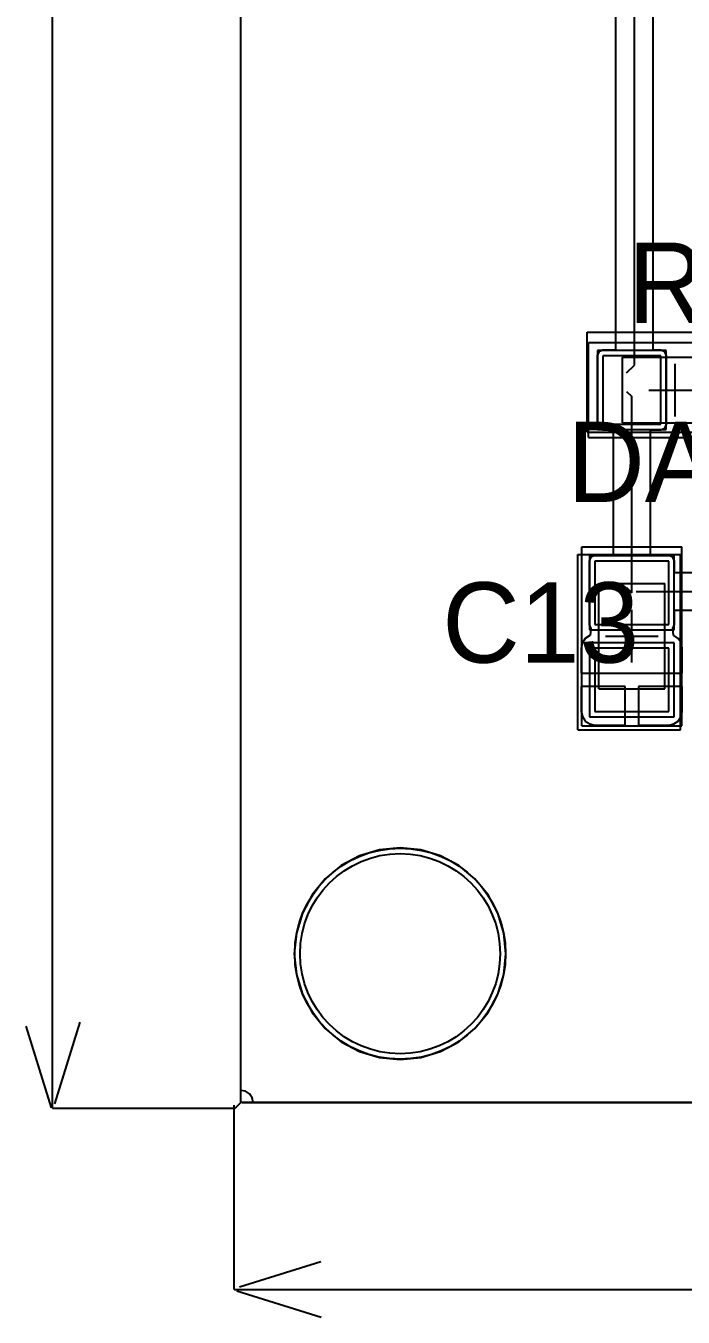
# Model space of a CAD drawing. Header units: millimetres. Extents: x 33 to 142, y 42 to 97.
# Drawn here: x 35.19 to 47.68, y 42.3 to 66.81 of the extents above; entities that cross this region are included whole.
import ezdxf

# ---------------------------------------------------------------- set-up
doc = ezdxf.new("R2010")
doc.units = ezdxf.units.MM
for name, color, linetype in [('BottomLayer', 5, 'Continuous'), ('BottomOverlay', 54, 'Continuous'), ('BottomSolder', 6, 'Continuous'), ('Mechanical13', 56, 'Continuous'), ('Mechanical15', 56, 'Continuous'), ('MultiLayer', 9, 'Continuous'), ('TopLayer', 1, 'Continuous'), ('TopOverlay', 2, 'Continuous'), ('TopPaste', 8, 'Continuous'), ('TopSolder', 216, 'Continuous'), ('ViaHoleLayer', 16, 'Continuous')]:
    doc.layers.add(name, color=color, linetype=linetype)

msp = doc.modelspace()

# ---------------------------------------------------------------- linework, layer by layer
at = {"layer": 'BottomLayer'}
for p, q in [((39.275, 46.375), (39.275, 96.4)), ((41.531, 51.057), (41.183, 50.871)), ((41.908, 51.171), (41.531, 51.057)), ((42.3, 51.21), (41.908, 51.171)), ((42.692, 51.171), (42.3, 51.21)), ((43.069, 51.057), (42.692, 51.171)), ((43.417, 50.871), (43.069, 51.057)), ((41.183, 50.871), (40.879, 50.621)), ((43.721, 50.621), (43.417, 50.871)), ((40.879, 50.621), (40.629, 50.317)), ((43.971, 50.317), (43.721, 50.621)), ((40.629, 50.317), (40.443, 49.969)), ((44.157, 49.969), (43.971, 50.317)), ((40.443, 49.969), (40.329, 49.592)), ((44.271, 49.592), (44.157, 49.969)), ((40.329, 49.592), (40.29, 49.2)), ((44.31, 49.2), (44.271, 49.592)), ((40.29, 49.2), (40.329, 48.808)), ((44.271, 48.808), (44.31, 49.2)), ((40.329, 48.808), (40.443, 48.431)), ((44.157, 48.431), (44.271, 48.808)), ((40.443, 48.431), (40.629, 48.083)), ((43.971, 48.083), (44.157, 48.431)), ((40.629, 48.083), (40.879, 47.779)), ((43.721, 47.779), (43.971, 48.083)), ((40.879, 47.779), (41.183, 47.529)), ((43.417, 47.529), (43.721, 47.779)), ((41.183, 47.529), (41.531, 47.343)), ((41.531, 47.343), (41.908, 47.229)), ((42.692, 47.229), (43.069, 47.343)), ((43.069, 47.343), (43.417, 47.529)), ((41.908, 47.229), (42.3, 47.19)), ((42.3, 47.19), (42.692, 47.229)), ((96.4, 46.375), (39.275, 46.375))]:
    msp.add_line(p, q, dxfattribs=at)
msp.add_circle((42.3, 49.2), 1.9, dxfattribs=at)
at = {"layer": 'BottomOverlay'}
for p, q in [((35.7, 46.27), (35.7, 96.5)), ((35.191, 47.822), (35.675, 46.275)), ((35.741, 46.353), (36.225, 47.9)), ((35.7, 46.27), (39.17, 46.27)), ((39.15, 42.825), (39.15, 46.325)), ((39.25, 42.875), (40.797, 43.359)), ((39.15, 42.825), (142.225, 42.825)), ((39.2, 42.8), (40.8, 42.3))]:
    msp.add_line(p, q, dxfattribs=at)
at = {"layer": 'BottomSolder'}
msp.add_circle((42.3, 49.2), 2.002, dxfattribs=at)
at = {"layer": 'Mechanical13'}
for p, q in [((46.525, 59.275), (46.525, 60.525)), ((46.525, 60.525), (48.525, 60.525)), ((46.525, 59.275), (48.525, 59.275)), ((46.075, 54.225), (46.075, 56.225)), ((46.075, 56.225), (47.325, 56.225)), ((47.325, 54.225), (47.325, 56.225)), ((46.075, 54.225), (47.325, 54.225))]:
    msp.add_line(p, q, dxfattribs=at)
at = {"layer": 'Mechanical15'}
for p, q in [((45.875, 59), (45.875, 60.8)), ((45.875, 60.8), (49.175, 60.8)), ((47.525, 59.4), (47.525, 60.4)), ((47.025, 59.9), (48.025, 59.9)), ((45.875, 59), (49.175, 59)), ((45.75, 53.525), (45.75, 56.925)), ((45.75, 56.925), (47.65, 56.925)), ((47.65, 53.525), (47.65, 56.925)), ((46.7, 54.725), (46.7, 55.725)), ((46.2, 55.225), (47.2, 55.225)), ((45.75, 53.525), (47.65, 53.525))]:
    msp.add_line(p, q, dxfattribs=at)
at = {"layer": 'MultiLayer'}
msp.add_circle((42.3, 49.2), 1.9, dxfattribs=at)
at = {"layer": 'TopLayer'}
for p, q in [((39.275, 46.606), (39.275, 96.4)), ((46.393, 69.25), (46.393, 60.658)), ((46.75, 60.375), (46.75, 69.25)), ((47.107, 60.658), (47.107, 69.102)), ((46.073, 60.627), (46.042, 60.55)), ((46.042, 60.55), (46.042, 59.25)), ((46.15, 60.658), (46.073, 60.627)), ((46.393, 60.658), (46.15, 60.658)), ((47.25, 60.55), (46.15, 60.55)), ((46.15, 60.55), (46.15, 59.25)), ((47.25, 60.658), (47.107, 60.658)), ((47.327, 60.627), (47.25, 60.658)), ((47.25, 59.25), (47.25, 60.55)), ((47.358, 60.55), (47.327, 60.627)), ((47.358, 59.25), (47.358, 60.55)), ((46.6, 60.225), (46.75, 60.375)), ((46.6, 59.875), (46.7, 59.775)), ((46.7, 56.05), (46.7, 59.775)), ((46.042, 59.25), (46.073, 59.173)), ((46.073, 59.173), (46.15, 59.142)), ((46.15, 59.25), (47.25, 59.25)), ((46.15, 59.142), (46.343, 59.142)), ((46.343, 59.142), (46.343, 56.758)), ((47.057, 56.758), (47.057, 59.142)), ((47.057, 59.142), (47.25, 59.142)), ((47.25, 59.142), (47.327, 59.173)), ((47.327, 59.173), (47.358, 59.25)), ((45.923, 56.727), (45.892, 56.65)), ((45.892, 56.65), (45.892, 55.45)), ((46, 56.758), (45.923, 56.727)), ((46.343, 56.758), (46, 56.758)), ((47.4, 56.65), (46, 56.65)), ((46, 56.65), (46, 55.45)), ((47.4, 56.758), (47.057, 56.758)), ((47.477, 56.727), (47.4, 56.758)), ((47.4, 55.45), (47.4, 56.65)), ((47.508, 56.65), (47.477, 56.727)), ((47.508, 56.432), (47.508, 56.65)), ((48.04, 56.432), (47.508, 56.432)), ((46.6, 56.15), (46.7, 56.05)), ((46.782, 56.075), (48.625, 56.075)), ((47.508, 55.45), (47.508, 55.718)), ((47.508, 55.718), (48.04, 55.718)), ((45.892, 55.45), (45.923, 55.373)), ((46, 55.45), (47.4, 55.45)), ((47.477, 55.373), (47.508, 55.45)), ((45.817, 55.183), (45.761, 55.099)), ((45.901, 55.239), (45.817, 55.183)), ((45.911, 55.241), (45.901, 55.239)), ((45.924, 55.373), (45.911, 55.241)), ((45.923, 55.373), (45.924, 55.373)), ((47.489, 55.241), (47.476, 55.373)), ((47.476, 55.373), (47.477, 55.373)), ((47.499, 55.239), (47.489, 55.241)), ((47.583, 55.183), (47.499, 55.239)), ((47.639, 55.099), (47.583, 55.183)), ((45.761, 55.099), (45.741, 55)), ((45.741, 55), (45.741, 54.527)), ((47.4, 55), (46, 55)), ((46, 55), (46, 53.8)), ((47.4, 53.8), (47.4, 55)), ((47.659, 55), (47.639, 55.099)), ((47.659, 54.527), (47.659, 55)), ((45.741, 54.527), (46.7, 54.527)), ((46.7, 54.527), (47.659, 54.527)), ((46.573, 54.273), (45.741, 54.273)), ((45.741, 54.273), (45.741, 53.8)), ((46.573, 53.541), (46.573, 54.273)), ((47.659, 54.273), (46.827, 54.273)), ((46.827, 54.273), (46.827, 53.541)), ((47.659, 53.8), (47.659, 54.273)), ((45.741, 53.8), (45.761, 53.701)), ((45.761, 53.701), (45.817, 53.617)), ((46, 53.8), (47.4, 53.8)), ((47.583, 53.617), (47.639, 53.701)), ((47.639, 53.701), (47.659, 53.8)), ((45.817, 53.617), (45.901, 53.561)), ((45.901, 53.561), (46, 53.541)), ((46, 53.541), (46.573, 53.541)), ((46.827, 53.541), (47.4, 53.541)), ((47.4, 53.541), (47.499, 53.561)), ((47.499, 53.561), (47.583, 53.617)), ((41.531, 51.057), (41.183, 50.871)), ((41.908, 51.171), (41.531, 51.057)), ((42.3, 51.21), (41.908, 51.171)), ((42.692, 51.171), (42.3, 51.21)), ((43.069, 51.057), (42.692, 51.171)), ((43.417, 50.871), (43.069, 51.057)), ((41.183, 50.871), (40.879, 50.621)), ((43.721, 50.621), (43.417, 50.871)), ((40.879, 50.621), (40.629, 50.317)), ((43.971, 50.317), (43.721, 50.621)), ((40.629, 50.317), (40.443, 49.969)), ((44.157, 49.969), (43.971, 50.317)), ((40.443, 49.969), (40.329, 49.592)), ((44.271, 49.592), (44.157, 49.969)), ((40.329, 49.592), (40.29, 49.2)), ((44.31, 49.2), (44.271, 49.592)), ((40.29, 49.2), (40.329, 48.808)), ((44.271, 48.808), (44.31, 49.2)), ((40.329, 48.808), (40.443, 48.431)), ((44.157, 48.431), (44.271, 48.808)), ((40.443, 48.431), (40.629, 48.083)), ((43.971, 48.083), (44.157, 48.431)), ((40.629, 48.083), (40.879, 47.779)), ((43.721, 47.779), (43.971, 48.083)), ((40.879, 47.779), (41.183, 47.529)), ((43.417, 47.529), (43.721, 47.779)), ((41.183, 47.529), (41.531, 47.343)), ((41.531, 47.343), (41.908, 47.229)), ((42.692, 47.229), (43.069, 47.343)), ((43.069, 47.343), (43.417, 47.529)), ((41.908, 47.229), (42.3, 47.19)), ((42.3, 47.19), (42.692, 47.229)), ((39.364, 46.589), (39.275, 46.606)), ((39.439, 46.539), (39.364, 46.589)), ((39.17, 46.27), (39.275, 46.375)), ((39.489, 46.464), (39.439, 46.539)), ((39.506, 46.375), (39.489, 46.464)), ((96.4, 46.375), (39.506, 46.375))]:
    msp.add_line(p, q, dxfattribs=at)
msp.add_circle((42.3, 49.2), 1.9, dxfattribs=at)
at = {"layer": 'TopOverlay'}
for p, q in [((39.275, 46.375), (39.275, 96.4)), ((45.85, 61), (49.175, 61)), ((45.85, 59.1), (45.85, 61)), ((45.85, 59.1), (49.175, 59.1)), ((45.675, 56.775), (47.625, 56.775)), ((45.675, 53.45), (45.675, 56.775)), ((47.625, 53.45), (47.625, 56.775)), ((45.675, 53.45), (47.625, 53.45)), ((39.3, 46.375), (142.075, 46.375))]:
    msp.add_line(p, q, dxfattribs=at)
at = {"layer": 'TopPaste'}
for p, q in [((47.25, 60.55), (46.15, 60.55)), ((46.15, 60.55), (46.15, 59.25)), ((47.25, 59.25), (47.25, 60.55)), ((46.15, 59.25), (47.25, 59.25)), ((47.4, 56.65), (46, 56.65)), ((46, 56.65), (46, 55.45)), ((47.4, 55.45), (47.4, 56.65)), ((46, 55.45), (47.4, 55.45)), ((47.4, 55), (46, 55)), ((46, 55), (46, 53.8)), ((47.4, 53.8), (47.4, 55)), ((46, 53.8), (47.4, 53.8))]:
    msp.add_line(p, q, dxfattribs=at)
at = {"layer": 'TopSolder'}
for p, q in [((47.352, 60.652), (46.048, 60.652)), ((46.048, 60.652), (46.048, 59.148)), ((47.352, 59.148), (47.352, 60.652)), ((46.048, 59.148), (47.352, 59.148)), ((47.502, 56.752), (45.898, 56.752)), ((45.898, 56.752), (45.898, 55.348)), ((47.502, 55.348), (47.502, 56.752)), ((45.898, 55.348), (47.502, 55.348)), ((47.502, 55.102), (45.898, 55.102)), ((45.898, 55.102), (45.898, 53.698)), ((47.502, 53.698), (47.502, 55.102)), ((45.898, 53.698), (47.502, 53.698))]:
    msp.add_line(p, q, dxfattribs=at)
msp.add_circle((42.3, 49.2), 2.002, dxfattribs=at)
at = {"layer": 'ViaHoleLayer'}
msp.add_circle((42.3, 49.2), 1.9, dxfattribs=at)

# ---------------------------------------------------------------- texts
at = {"layer": 'TopOverlay'}
for s, p in [('R1', (46.625, 61.175)), ('DA1', (45.475, 57.775)), ('C13', (43.1, 54.725))]:
    msp.add_text(s, height=1.524, dxfattribs=at).set_placement(p)

doc.saveas('drawing.dxf')
